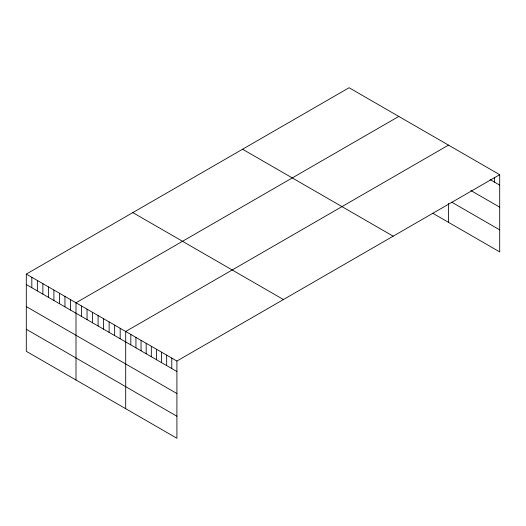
<?xml version="1.0" encoding="UTF-8"?>
<svg xmlns="http://www.w3.org/2000/svg" width="526" height="526" viewBox="0 0 526 526"><rect width="100%" height="100%" fill="white"/><g stroke="black" fill="none" stroke-linecap="round" stroke-linejoin="round"><path stroke-width="0.79" d="M499.7 174.685L176.907 361.046L176.907 438.263L26.3 351.315L26.3 274.099L349.093 87.737L499.7 174.685L499.7 251.901L432.615 213.175M398.793 116.43L76 302.792L76 380.009M448.494 145.123L125.701 331.485L125.701 408.702M490.1 179.596L499.7 185.139M470.895 190.543L499.7 207.172M451.696 202.155L499.7 229.869M242.571 149.233L393.178 236.187M132.822 212.596L283.429 299.55M26.3 274.099L176.907 361.046M26.3 284.553L176.907 371.507M26.3 306.586L176.907 393.54M26.3 329.283L176.907 416.237M494.578 177.361L494.578 182.187M448.494 203.457L448.494 222.34M171.785 358.094L171.785 368.548M166.663 355.135L166.663 365.596M161.541 352.183L161.541 362.638M156.419 349.225L156.419 359.679M151.304 346.266L151.304 356.727M146.182 343.314L146.182 353.768M141.06 340.355L141.06 350.809M135.938 337.396L135.938 347.857M130.816 334.444L130.816 344.898M120.178 328.296L120.178 338.757M114.655 325.107L114.655 335.568M109.132 321.919L109.132 332.379M103.609 318.736L103.609 329.191M98.086 315.547L98.086 326.002M92.563 312.359L92.563 322.813M87.046 309.17L87.046 319.624M81.523 305.981L81.523 316.435M70.477 299.603L70.477 310.064M64.954 296.414L64.954 306.875M59.431 293.225L59.431 303.686M53.908 290.036L53.908 300.497M48.385 286.854L48.385 297.308M42.869 283.665L42.869 294.119M37.346 280.476L37.346 290.931M31.823 277.287L31.823 287.742"/></g></svg>
